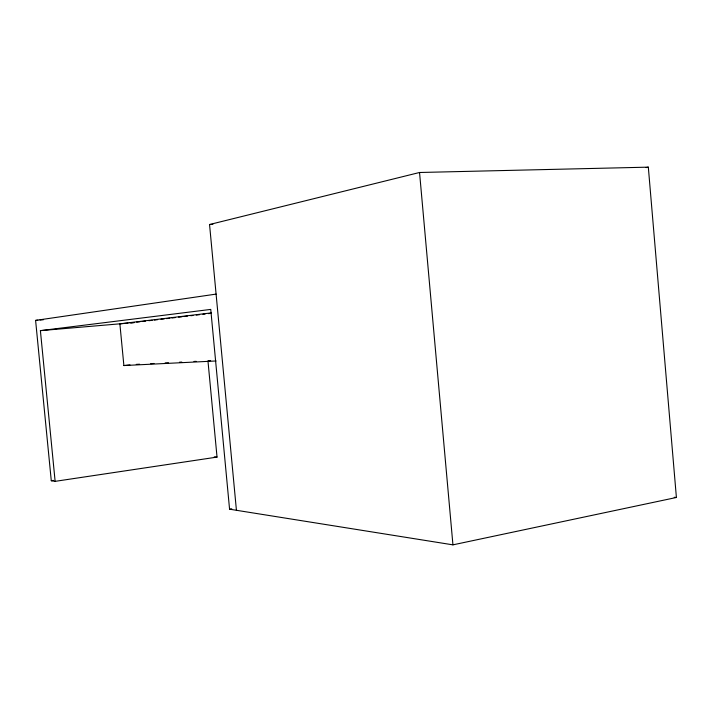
<?xml version="1.0" encoding="UTF-8"?>
<svg xmlns="http://www.w3.org/2000/svg" width="712" height="712" viewBox="0 0 712 712"><rect width="100%" height="100%" fill="white"/><g stroke="black" fill="none" stroke-linecap="round" stroke-linejoin="round"><path stroke-width="1.07" d="M236.428 510.29L209.55 224.52L419.546 172.491L648.321 167.151L676.4 497.483L452.939 544.849L229.567 509.196L210.752 309.409L40.397 330.644L55.127 481.348L217.035 457.095L207.957 360.868M646.14 167.587L648.321 167.151M229.567 509.196L231.756 508.813M216.101 294.101L35.6 320.391L51.282 480.733L53.471 480.404M211.526 312.871L119.874 323.827L123.879 365.55L216.048 360.966M130.073 322.954L134.488 322.429M136.695 322.162L140.006 321.771M142.213 321.512L145.524 321.112M148.835 320.72L152.137 320.329M154.344 320.062L157.655 319.67M160.965 319.279L164.276 318.887M166.483 318.62L169.794 318.228M172.001 317.961L175.312 317.57M178.623 317.178L181.934 316.787M184.141 316.52L187.452 316.128M190.763 315.736L192.97 315.469M196.281 315.078L199.591 314.686M202.902 314.286L205.109 314.028M208.42 313.636L210.627 313.369M123.879 365.55L129.985 364.918M40.397 330.644L128.026 323.132M131.168 322.856L134.47 322.58M35.6 320.391L37.816 320.213M40.023 320.035L43.343 319.759M136.268 364.384L139.596 364.215M150.695 363.654L154.023 363.485M165.122 362.924L168.45 362.755M179.54 362.185L181.765 362.079M193.967 361.456L196.183 361.349M208.394 360.726L210.61 360.61M209.55 224.52L212.87 224.369M214.241 456.855L217.035 457.095M674.193 497.288L676.4 497.483M51.282 480.733L55.127 481.348M419.546 172.491L452.939 544.849"/></g></svg>
